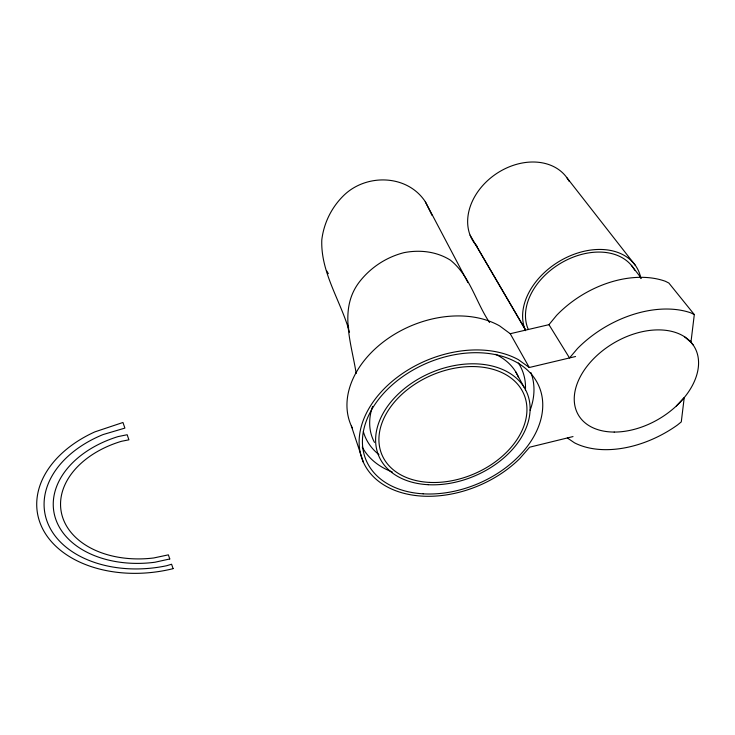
<?xml version="1.0" encoding="UTF-8"?>
<svg xmlns="http://www.w3.org/2000/svg" width="735" height="735" viewBox="0 0 735 735"><rect width="100%" height="100%" fill="white"/><g stroke="black" fill="none" stroke-linecap="round" stroke-linejoin="round"><path stroke-width="1.1" d="M356.181 373.49C351.302 342.216 337.935 307.919 360.674 280.329C371.791 266.695 386.987 256.993 404.029 252.647C419.86 249.578 436.544 251.453 450.362 260.126C470.023 275.827 475.839 302.26 489.574 322.518M352.267 427.871A93.593 67.354 -23.4 0 1 388.144 338.431A93.593 67.354 -23.4 0 1 499.598 325.881L510.237 333.718L548.953 324.668L556.625 315.343A88.999 60.509 -31 0 1 665.34 281.266L668.859 283.03L694.309 314.571L690.946 342.299L684.395 336.667M676.375 405.968L684.239 397.543L681.281 421.899L677.413 425.041A92.555 60.812 -30.4 0 1 574.476 442.819L567.346 437.959M573.015 436.572L529.659 447.192L519.691 458.64A97.369 67.822 -23.2 0 1 387.29 486.91A97.369 67.822 -23.2 0 1 385.958 386.977A97.369 67.822 -23.2 0 1 518.368 359.654L529.274 367.5L575.551 356.521M694.309 314.571L690.707 312.807A92.555 60.812 -30.4 0 0 577.6 348.427L569.506 357.954L548.953 324.668M467.929 282.58L425.308 201.721C407.245 174.213 366.039 173.35 343.484 195.703C331.485 207.536 323.841 223.072 321.801 239.812C320.497 272.722 341.113 301.405 349.502 332.238M566.942 177.787L635.417 265.454M631.374 265.344L641.196 278.005M689.605 340.406L693.114 344.926M326.57 270.737L328.352 273.668M475.839 244.92L525.543 329.941M470.078 235.136L524.762 328.674M510.237 333.718L529.274 367.5M515.511 371.497L524.138 387.336M425.308 201.721L432.116 215.474M351.321 425.896L363.448 462.425M347.738 324.916L348.693 328.076M518.331 362.925A85.288 60.536 -23.3 0 1 525.433 390.028M378.938 454.634A85.288 60.536 -23.3 0 1 363.338 431.601M374.483 442.406A79.086 55.906 -23.2 0 1 372.581 406.418M495.601 354.344A79.086 55.906 -23.2 0 1 518.533 377.413M530.955 372.654A92.307 65.277 -23.3 0 1 530.128 410.231M392.26 471.962A92.307 65.277 -23.3 0 1 362.263 447.119M477.346 246.602A56.641 43.843 -34.3 0 1 494.71 174.847A56.641 43.843 -34.3 0 1 569.166 181.361M525.571 330.676A64.046 45.607 -31.9 0 1 568.412 256.579A64.046 45.607 -31.9 0 1 640.92 278.583M528.346 329.537A60.996 43.429 -31.9 0 1 562.661 262.101A60.996 43.429 -31.9 0 1 634.682 270.158M173.083 568.605L172.413 568.835A110.866 76.651 -8.5 0 1 43.879 531.093A110.866 76.651 -8.5 0 1 94.907 431.858L122.965 422.487L124.895 428.101L103.12 434.55A103.8 71.745 -8.5 0 0 49.181 526.343A103.8 71.745 -8.5 0 0 166.67 565.72L171.586 564.232L173.083 568.605M169.776 558.967L154.984 562.229A94.971 65.626 -8.5 0 1 55.097 517.155A94.971 65.626 -8.5 0 1 118.096 436.59L127.164 434.734L128.91 439.824L121.44 441.303A87.915 60.739 -8.5 0 0 62.08 515.511A87.915 60.739 -8.5 0 0 153.78 557.957L168.37 554.851L169.776 558.967M614.184 432.061A67.262 44.173 -30.4 0 0 697.8 355.621A67.262 44.173 -30.4 0 0 597.215 355.262A67.262 44.173 -30.4 0 0 614.184 432.061M423.13 493.828A93.997 65.461 -23.2 0 0 541.135 392.518A93.997 65.461 -23.2 0 0 393.51 383.771A93.997 65.461 -23.2 0 0 423.13 493.828M428.211 484.705A80.538 56.062 -23.2 0 0 528.603 397.451A80.538 56.062 -23.2 0 0 401.779 390.827A80.538 56.062 -23.2 0 0 428.211 484.705M429.442 482.399A77.175 53.719 -23.2 0 0 525.47 398.682A77.175 53.719 -23.2 0 0 403.864 392.545A77.175 53.719 -23.2 0 0 429.442 482.399"/></g></svg>
